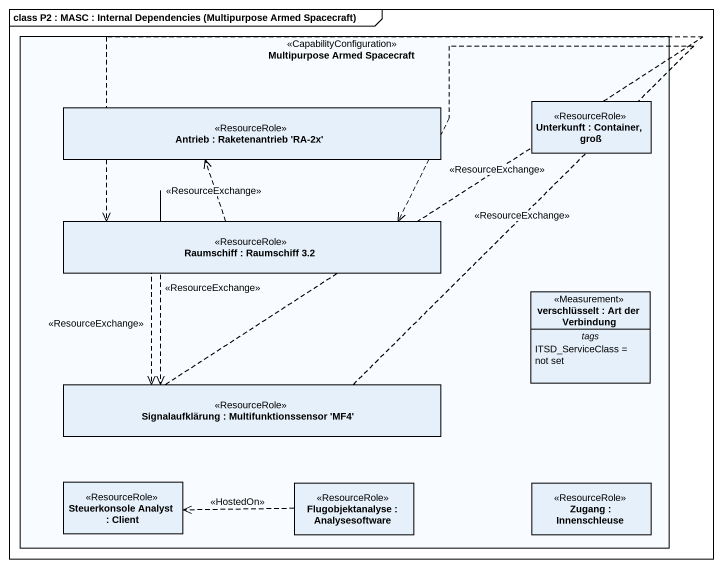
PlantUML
@startuml
mainframe class P2 : MASC : Internal Dependencies (Multipurpose Armed Spacecraft)
rectangle "Multipurpose Armed Spacecraft" as Multipurpose_Armed <<CapabilityConfiguration>> {
  rectangle "Antrieb : Raketenantrieb 'RA-2x'" as Antrieb <<ResourceRole>>
  rectangle "Unterkunft : Container, groß" as Unterkunft <<ResourceRole>>
  rectangle "Raumschiff : Raumschiff 3.2" as Raumschiff <<ResourceRole>>
  rectangle "verschlüsselt : Art der Verbindung" as verschlüsselt <<Measurement>>
  rectangle "Signalaufklärung : Multifunktionssensor 'MF4'" as Signalaufklärung <<ResourceRole>>
  rectangle "Steuerkonsole Analyst : Client" as Steuerkonsole_Analyst <<ResourceRole>>
  rectangle "Flugobjektanalyse : Analysesoftware" as Flugobjektanalyse <<ResourceRole>>
  rectangle "Zugang : Innenschleuse" as Zugang <<ResourceRole>>
}
Raumschiff .up.> Antrieb : <<ResourceExchange>>
Raumschiff ..> Signalaufklärung : <<ResourceExchange>>
Raumschiff ..> Signalaufklärung : <<ResourceExchange>>
Signalaufklärung .up.> Raumschiff : <<ResourceExchange>>
Signalaufklärung .up.> Raumschiff : <<ResourceExchange>>
Flugobjektanalyse .left.> Steuerkonsole_Analyst : <<HostedOn>>
@enduml
